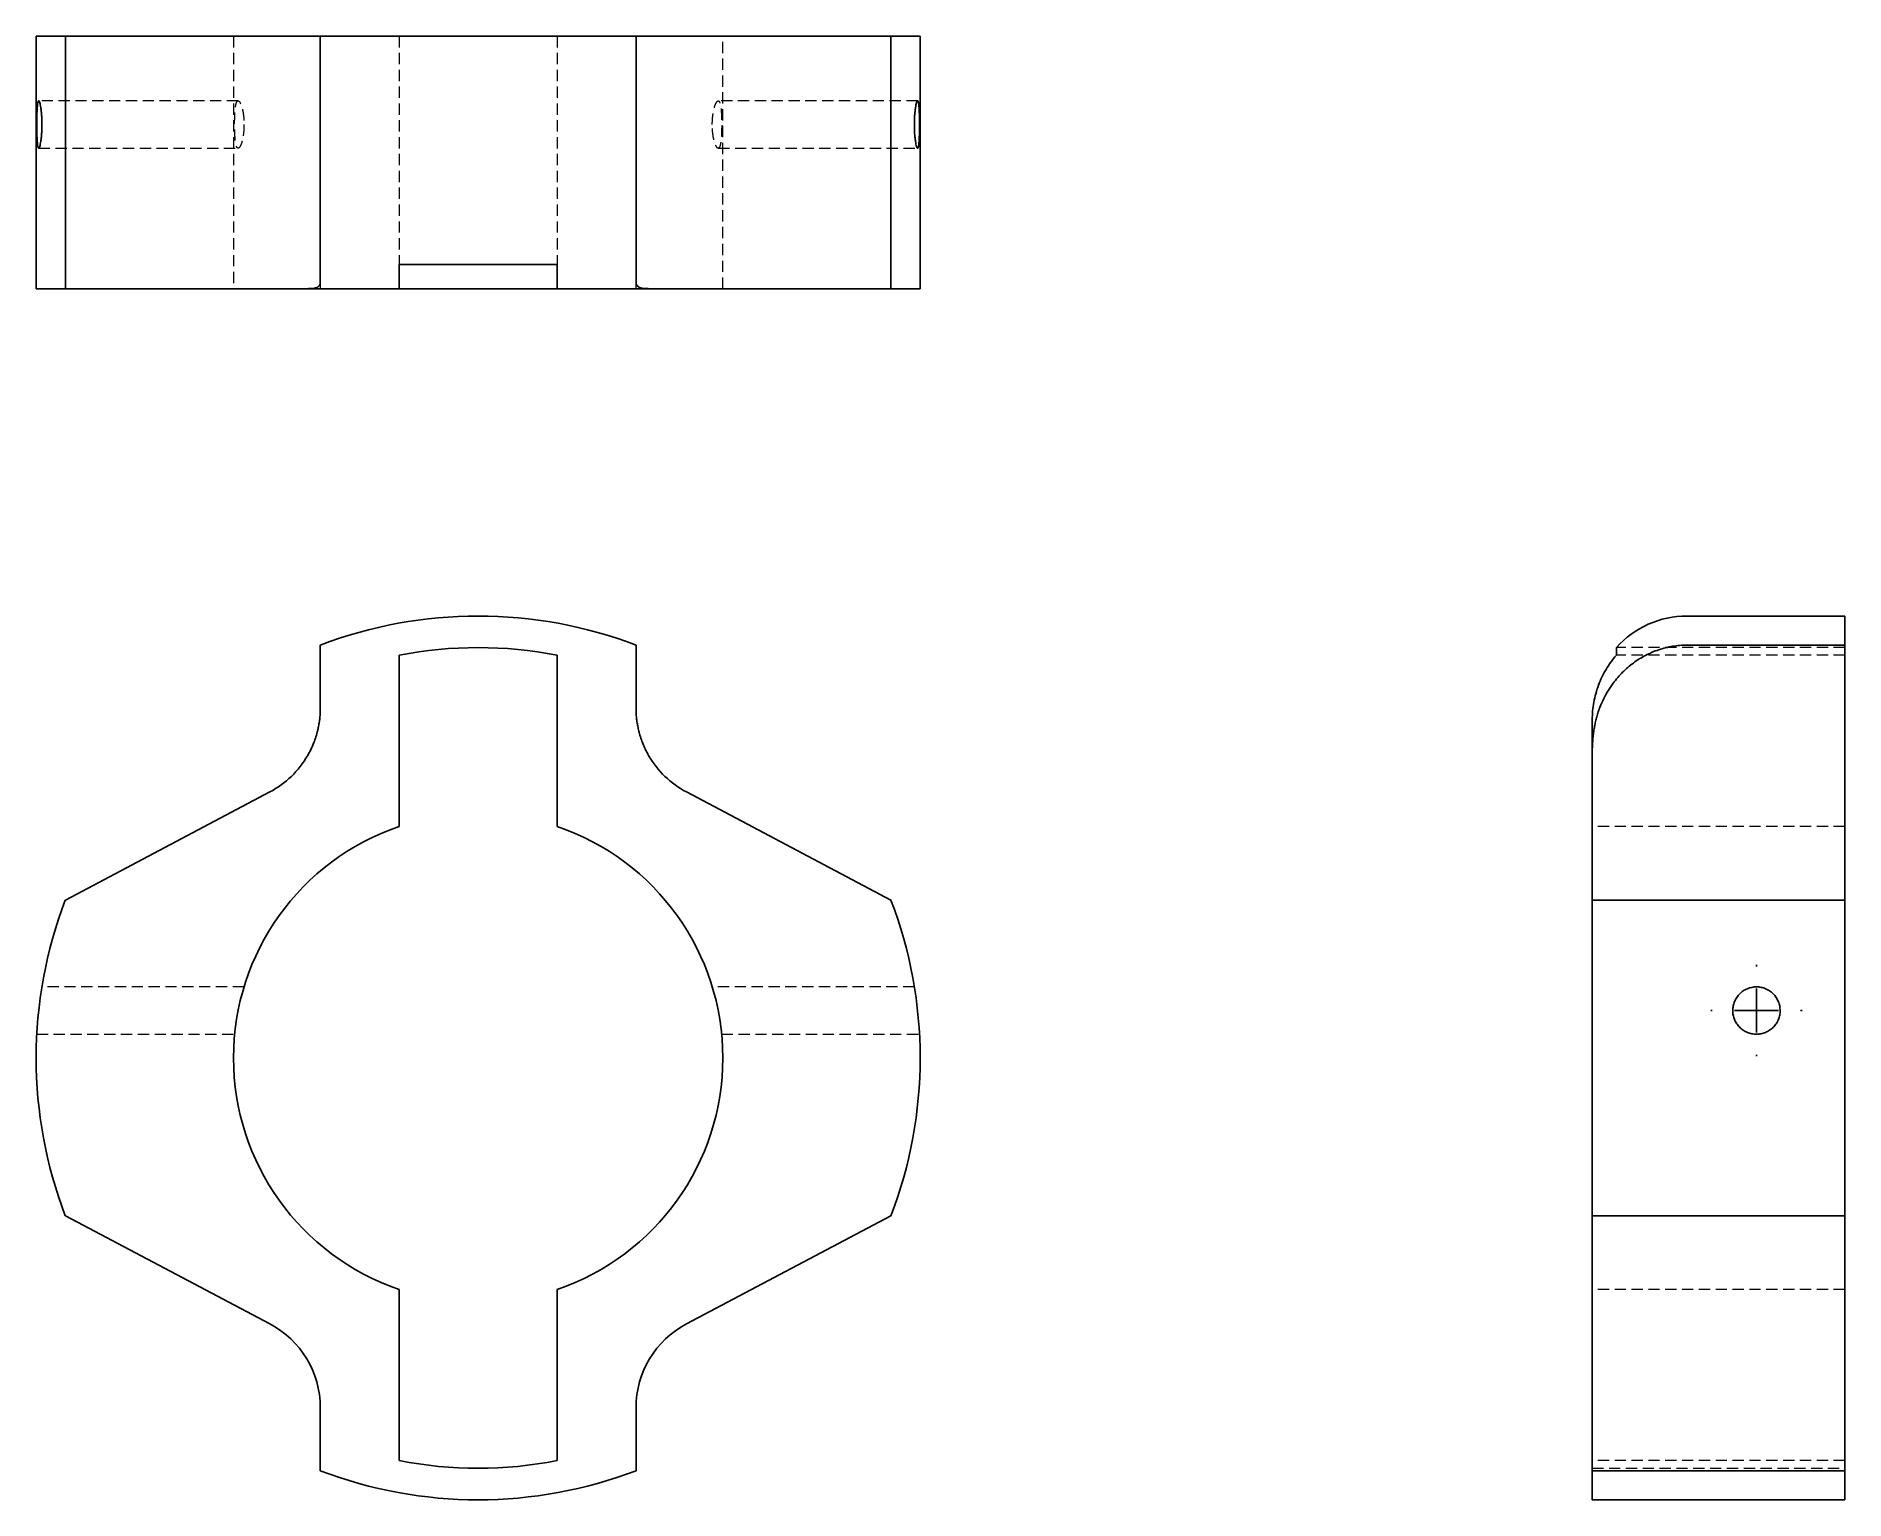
# Model space of a CAD drawing. Header units: millimetres. Extents: x 33 to 238, y 7 to 173.
import ezdxf

# ---------------------------------------------------------------- set-up
doc = ezdxf.new("R2010")
doc.units = ezdxf.units.MM
doc.linetypes.add('HIDDEN', pattern=[1.905, 1.27, -0.635])
doc.layers.add('10', color=7, linetype='Continuous')

# ---------------------------------------------------------------- blocks, each defined once
blk = doc.blocks.new('SW_CENTERMARKSYMBOL_0')
at = {"layer": '10', "color": 0}
for p, q in [((0, 5), (0, 5.18)), ((0, 0), (0, 2.5)), ((-5, 0), (-5.18, 0)), ((0, 0), (-2.5, 0)), ((0, 0), (0, -2.5)), ((0, 0), (2.5, 0)), ((5, 0), (5.18, 0)), ((0, -5), (0, -5.18))]:
    blk.add_line(p, q, dxfattribs=at)

msp = doc.modelspace()

# ---------------------------------------------------------------- linework, layer by layer
at = {"color": 7, "linetype": 'Continuous', "lineweight": 25}
for p, q in [((33, 172.61), (33, 144.03)), ((36.3, 172.61), (33, 172.61)), ((36.3, 172.61), (36.3, 144.03)), ((36.3, 172.61), (59.44, 172.61)), ((65.14, 172.61), (59.44, 172.61)), ((65.14, 172.61), (65.14, 154.75)), ((100.86, 172.61), (65.14, 172.61)), ((100.86, 172.61), (100.86, 154.75)), ((106.56, 172.61), (100.86, 172.61)), ((129.7, 172.61), (106.56, 172.61)), ((129.7, 172.61), (129.7, 144.03)), ((133, 172.61), (129.7, 172.61)), ((133, 144.03), (133, 172.61)), ((74.07, 146.76), (91.93, 146.76)), ((36.3, 144.03), (33, 144.03)), ((59.44, 144.03), (36.3, 144.03)), ((59.44, 144.03), (63.72, 144.03)), ((63.72, 144.03), (74.07, 144.03)), ((91.93, 144.03), (74.07, 144.03)), ((91.93, 144.03), (102.28, 144.03)), ((102.28, 144.03), (106.56, 144.03)), ((129.7, 144.03), (106.56, 144.03)), ((133, 144.03), (129.7, 144.03)), ((237.61, 107), (219.75, 107)), ((237.61, 103.7), (237.61, 107)), ((211.76, 103.43), (211.76, 102.56)), ((237.61, 103.7), (219.75, 103.7)), ((237.61, 96.56), (237.61, 103.7)), ((237.61, 87.09), (237.61, 96.56)), ((74.07, 83.2), (74.07, 95.26)), ((91.93, 95.26), (91.93, 83.2)), ((209.03, 95.26), (209.03, 91.23)), ((209.03, 91.23), (209.03, 87.09)), ((59.44, 87.09), (36.3, 74.86)), ((129.7, 74.86), (106.56, 87.09)), ((209.03, 74.86), (209.03, 87.09)), ((237.61, 74.86), (237.61, 87.09)), ((209.03, 39.14), (209.03, 74.86)), ((237.61, 74.86), (209.03, 74.86)), ((237.61, 39.14), (237.61, 74.86)), ((36.3, 39.14), (59.44, 26.91)), ((106.56, 26.91), (129.7, 39.14)), ((237.61, 39.14), (209.03, 39.14)), ((209.03, 26.91), (209.03, 39.14)), ((237.61, 39.14), (237.61, 26.91)), ((74.07, 11.44), (74.07, 30.8)), ((91.93, 30.8), (91.93, 11.44)), ((209.03, 26.91), (209.03, 17.44)), ((237.61, 17.44), (237.61, 26.91)), ((65.14, 17.44), (65.14, 10.3)), ((100.86, 10.3), (100.86, 17.44)), ((209.03, 10.3), (209.03, 17.44)), ((237.61, 17.44), (237.61, 10.3)), ((237.61, 10.3), (209.03, 10.3)), ((209.03, 7), (209.03, 10.3)), ((237.61, 7), (237.61, 10.3)), ((209.03, 7), (237.61, 7))]:
    msp.add_line(p, q, dxfattribs=at)
at = {"color": 7, "linetype": 'HIDDEN', "lineweight": 18}
for p, q in [((55.32, 172.61), (55.32, 144.03)), ((74.07, 172.61), (74.07, 146.76)), ((91.93, 172.61), (91.93, 146.76)), ((110.68, 144.03), (110.68, 172.61)), ((55.85, 165.28), (33.29, 165.28)), ((132.71, 165.28), (110.15, 165.28)), ((33.29, 159.93), (55.84, 159.93)), ((110.16, 159.93), (132.71, 159.93)), ((65.14, 144.8), (65.14, 144.03)), ((100.86, 144.03), (100.86, 144.8)), ((237.61, 103.43), (211.76, 103.43)), ((237.61, 102.56), (211.76, 102.56)), ((237.61, 83.2), (209.03, 83.2)), ((56.51, 65.04), (33.65, 65.04)), ((132.35, 65.04), (109.49, 65.04)), ((33.07, 59.68), (55.45, 59.68)), ((110.55, 59.68), (132.93, 59.68)), ((237.61, 30.8), (209.03, 30.8)), ((237.61, 11.44), (209.03, 11.44)), ((209.03, 10.57), (237.61, 10.57))]:
    msp.add_line(p, q, dxfattribs=at)
at = {"color": 7, "linetype": 'Continuous', "lineweight": 25}
for centre, radius, start, end in [((83, 57), 50, 69.0752, 110.9248), ((219.75, 96.29), 10.71, 90, 138.1897), ((83, 57), 46.43, 78.9125, 101.0875), ((54.43, 96.56), 10.71, 297.8688, 330.1373), ((111.57, 96.56), 10.71, 209.8627, 242.1312), ((83, 57), 27.68, 108.8191, 251.1809), ((83, 57), 27.68, 288.8191, 71.1809), ((83, 57), 50, 159.0752, 200.9248), ((83, 57), 50, 339.0752, 20.9248), ((54.43, 17.44), 10.71, 0, 62.1312), ((111.57, 17.44), 10.71, 117.8688, 180), ((83, 57), 50, 249.0752, 290.9248), ((83, 57), 46.43, 258.9125, 281.0875)]:
    msp.add_arc(centre, radius, start, end, dxfattribs=at)
for points, knots in [([(33.65, 162.61), (33.65, 162.43), (33.65, 162.25), (33.64, 161.91), (33.63, 161.74), (33.61, 161.42), (33.59, 161.26), (33.56, 160.97), (33.55, 160.83), (33.51, 160.59), (33.49, 160.48), (33.45, 160.28), (33.43, 160.2), (33.37, 160), (33.33, 159.93), (33.27, 159.93), (33.25, 159.94), (33.22, 160.01), (33.2, 160.06), (33.17, 160.2), (33.16, 160.28), (33.14, 160.47), (33.13, 160.59), (33.11, 160.83), (33.1, 160.97), (33.09, 161.26), (33.09, 161.42), (33.08, 161.74), (33.08, 161.91), (33.07, 162.26), (33.07, 162.43), (33.07, 162.78), (33.07, 162.96), (33.08, 163.3), (33.08, 163.47), (33.09, 163.8), (33.09, 163.95), (33.1, 164.24), (33.11, 164.38), (33.13, 164.63), (33.14, 164.74), (33.16, 164.93), (33.17, 165.02), (33.2, 165.15), (33.22, 165.2), (33.25, 165.27), (33.27, 165.29), (33.31, 165.28), (33.33, 165.27), (33.37, 165.2), (33.39, 165.15), (33.43, 165.01), (33.45, 164.93), (33.49, 164.74), (33.51, 164.63), (33.55, 164.38), (33.56, 164.24), (33.59, 163.95), (33.61, 163.8), (33.63, 163.47), (33.64, 163.3), (33.65, 162.96), (33.65, 162.78), (33.65, 162.61)], [0, 0, 0, 0, 0.03125, 0.03125, 0.0625, 0.0625, 0.09375, 0.09375, 0.125, 0.125, 0.15625, 0.15625, 0.1875, 0.1875, 0.25, 0.25, 0.28125, 0.28125, 0.3125, 0.3125, 0.34375, 0.34375, 0.375, 0.375, 0.40625, 0.40625, 0.4375, 0.4375, 0.46875, 0.46875, 0.5, 0.5, 0.53125, 0.53125, 0.5625, 0.5625, 0.59375, 0.59375, 0.625, 0.625, 0.65625, 0.65625, 0.6875, 0.6875, 0.71875, 0.71875, 0.75, 0.75, 0.78125, 0.78125, 0.8125, 0.8125, 0.84375, 0.84375, 0.875, 0.875, 0.90625, 0.90625, 0.9375, 0.9375, 0.96875, 0.96875, 1, 1, 1, 1]), ([(132.35, 162.61), (132.35, 162.78), (132.35, 162.96), (132.36, 163.3), (132.37, 163.47), (132.39, 163.8), (132.41, 163.95), (132.44, 164.24), (132.45, 164.38), (132.49, 164.63), (132.51, 164.74), (132.55, 164.93), (132.57, 165.01), (132.61, 165.15), (132.63, 165.2), (132.67, 165.27), (132.69, 165.28), (132.73, 165.29), (132.75, 165.27), (132.78, 165.2), (132.8, 165.15), (132.83, 165.02), (132.84, 164.93), (132.86, 164.74), (132.87, 164.63), (132.89, 164.38), (132.9, 164.24), (132.91, 163.95), (132.91, 163.8), (132.92, 163.47), (132.92, 163.3), (132.93, 162.96), (132.93, 162.78), (132.93, 162.43), (132.93, 162.26), (132.92, 161.91), (132.92, 161.74), (132.91, 161.42), (132.91, 161.26), (132.9, 160.97), (132.89, 160.83), (132.87, 160.59), (132.86, 160.47), (132.84, 160.28), (132.83, 160.2), (132.8, 160.06), (132.78, 160.01), (132.75, 159.94), (132.73, 159.93), (132.69, 159.93), (132.67, 159.95), (132.63, 160.01), (132.61, 160.06), (132.57, 160.2), (132.55, 160.28), (132.51, 160.47), (132.49, 160.59), (132.45, 160.83), (132.44, 160.97), (132.41, 161.26), (132.39, 161.42), (132.36, 161.9), (132.35, 162.25), (132.35, 162.61)], [0, 0, 0, 0, 0.03125, 0.03125, 0.0625, 0.0625, 0.09375, 0.09375, 0.125, 0.125, 0.15625, 0.15625, 0.1875, 0.1875, 0.21875, 0.21875, 0.25, 0.25, 0.28125, 0.28125, 0.3125, 0.3125, 0.34375, 0.34375, 0.375, 0.375, 0.40625, 0.40625, 0.4375, 0.4375, 0.46875, 0.46875, 0.5, 0.5, 0.53125, 0.53125, 0.5625, 0.5625, 0.59375, 0.59375, 0.625, 0.625, 0.65625, 0.65625, 0.6875, 0.6875, 0.71875, 0.71875, 0.75, 0.75, 0.78125, 0.78125, 0.8125, 0.8125, 0.84375, 0.84375, 0.875, 0.875, 0.90625, 0.90625, 0.9375, 0.9375, 1, 1, 1, 1]), ([(65.14, 154.75), (65.14, 153.66), (65.14, 152.6), (65.14, 151.31), (65.14, 151.05), (65.14, 150.55), (65.14, 150.31), (65.14, 149.6), (65.14, 149.14), (65.14, 148.48), (65.14, 148.27), (65.14, 147.86), (65.14, 147.66), (65.14, 147.09), (65.14, 146.74), (65.14, 146.09), (65.14, 145.8), (65.14, 145.28), (65.14, 145.05), (65.14, 144.86)], [0, 0, 0, 0, 0.25, 0.25, 0.3125, 0.3125, 0.375, 0.375, 0.5, 0.5, 0.5625, 0.5625, 0.625, 0.625, 0.75, 0.75, 0.875, 0.875, 1, 1, 1, 1]), ([(100.86, 144.86), (100.86, 145.25), (100.86, 145.76), (100.86, 146.73), (100.86, 147.09), (100.86, 147.85), (100.86, 148.25), (100.86, 148.9), (100.86, 149.13), (100.86, 149.58), (100.86, 149.82), (100.86, 150.54), (100.86, 151.04), (100.86, 152.06), (100.86, 152.58), (100.86, 153.66), (100.86, 154.2), (100.86, 154.75)], [0, 0, 0, 0, 0.25, 0.25, 0.375, 0.375, 0.5, 0.5, 0.5625, 0.5625, 0.625, 0.625, 0.75, 0.75, 0.875, 0.875, 1, 1, 1, 1]), ([(74.07, 144.03), (74.07, 144.03), (74.07, 144.09), (74.07, 144.27), (74.07, 144.34), (74.07, 144.52), (74.07, 144.62), (74.07, 144.97), (74.07, 145.25), (74.07, 145.76), (74.07, 145.94), (74.07, 146.33), (74.07, 146.54), (74.07, 146.76)], [0, 0, 0, 0, 0.25, 0.25, 0.375, 0.375, 0.5, 0.5, 0.75, 0.75, 0.875, 0.875, 1, 1, 1, 1]), ([(91.93, 146.76), (91.93, 146.32), (91.93, 145.93), (91.93, 145.43), (91.93, 145.27), (91.93, 144.98), (91.93, 144.85), (91.93, 144.5), (91.93, 144.33), (91.93, 144.15), (91.93, 144.11), (91.93, 144.05), (91.93, 144.03), (91.93, 144.03)], [0, 0, 0, 0, 0.25, 0.25, 0.375, 0.375, 0.5, 0.5, 0.75, 0.75, 0.875, 0.875, 1, 1, 1, 1]), ([(65.14, 144.86), (65.14, 144.83), (65.14, 144.76), (65.13, 144.67), (65.11, 144.58), (65.09, 144.51), (65.06, 144.44), (65.02, 144.38), (64.97, 144.32), (64.92, 144.27), (64.86, 144.23), (64.76, 144.17), (64.6, 144.11), (64.38, 144.07), (64.16, 144.05), (63.95, 144.04), (63.8, 144.04), (63.72, 144.03)], [0, 0, 0, 0, 0.051368, 0.102301, 0.152841, 0.203033, 0.252918, 0.302539, 0.351939, 0.401162, 0.450251, 0.499249, 0.624288, 0.748957, 0.832748, 0.916347, 1, 1, 1, 1]), ([(102.28, 144.03), (102.23, 144.04), (102.14, 144.04), (102.01, 144.04), (101.88, 144.04), (101.77, 144.05), (101.6, 144.07), (101.4, 144.11), (101.21, 144.18), (101.08, 144.27), (100.98, 144.37), (100.91, 144.51), (100.87, 144.66), (100.86, 144.79), (100.86, 144.86)], [0, 0, 0, 0, 0.0501758, 0.1002972, 0.1504174, 0.2005891, 0.2508644, 0.3759153, 0.5013611, 0.59933, 0.697835, 0.79722, 0.897828, 1, 1, 1, 1]), ([(65.14, 103.7), (65.14, 103.7), (65.14, 103.53), (65.14, 103.1), (65.14, 103), (65.14, 102.79), (65.14, 102.67), (65.14, 102.3), (65.14, 102.02), (65.14, 101.53), (65.14, 101.36), (65.14, 101.01), (65.14, 100.83), (65.14, 100.25), (65.14, 99.85), (65.14, 98.98), (65.14, 98.52), (65.14, 97.57), (65.14, 97.07), (65.14, 96.56)], [0, 0, 0, 0, 0.25, 0.25, 0.3125, 0.3125, 0.375, 0.375, 0.5, 0.5, 0.5625, 0.5625, 0.625, 0.625, 0.75, 0.75, 0.875, 0.875, 1, 1, 1, 1]), ([(74.07, 95.26), (74.07, 95.93), (74.07, 96.59), (74.07, 97.56), (74.07, 97.89), (74.07, 98.53), (74.07, 98.85), (74.07, 99.78), (74.07, 100.38), (74.07, 101.23), (74.07, 101.51), (74.07, 102.05), (74.07, 102.31), (74.07, 102.56)], [0, 0, 0, 0, 0.25, 0.25, 0.375, 0.375, 0.5, 0.5, 0.75, 0.75, 0.875, 0.875, 1, 1, 1, 1]), ([(91.93, 102.56), (91.93, 102.06), (91.93, 101.52), (91.93, 100.67), (91.93, 100.38), (91.93, 99.78), (91.93, 99.47), (91.93, 98.53), (91.93, 97.9), (91.93, 96.92), (91.93, 96.59), (91.93, 95.93), (91.93, 95.59), (91.93, 95.26)], [0, 0, 0, 0, 0.25, 0.25, 0.375, 0.375, 0.5, 0.5, 0.75, 0.75, 0.875, 0.875, 1, 1, 1, 1]), ([(100.86, 96.56), (100.86, 97.58), (100.86, 98.53), (100.86, 99.83), (100.86, 100.25), (100.86, 101.01), (100.86, 101.36), (100.86, 101.84), (100.86, 102), (100.86, 102.28), (100.86, 102.42), (100.86, 102.8), (100.86, 103.01), (100.86, 103.35), (100.86, 103.48), (100.86, 103.66), (100.86, 103.7), (100.86, 103.7)], [0, 0, 0, 0, 0.25, 0.25, 0.375, 0.375, 0.5, 0.5, 0.5625, 0.5625, 0.625, 0.625, 0.75, 0.75, 0.875, 0.875, 1, 1, 1, 1]), ([(211.76, 102.56), (211.32, 102.06), (210.93, 101.52), (210.43, 100.67), (210.27, 100.38), (209.98, 99.78), (209.85, 99.47), (209.5, 98.53), (209.33, 97.9), (209.15, 96.92), (209.11, 96.59), (209.05, 95.93), (209.03, 95.59), (209.03, 95.26)], [0, 0, 0, 0, 0.25, 0.25, 0.375, 0.375, 0.5, 0.5, 0.75, 0.75, 0.875, 0.875, 1, 1, 1, 1]), ([(209.86, 96.56), (210.25, 97.58), (210.76, 98.53), (211.73, 99.83), (212.09, 100.25), (212.85, 101.01), (213.25, 101.36), (213.9, 101.84), (214.13, 102), (214.58, 102.28), (214.82, 102.42), (215.54, 102.8), (216.04, 103.01), (217.06, 103.35), (217.58, 103.48), (218.66, 103.66), (219.2, 103.7), (219.75, 103.7)], [0, 0, 0, 0, 0.25, 0.25, 0.375, 0.375, 0.5, 0.5, 0.5625, 0.5625, 0.625, 0.625, 0.75, 0.75, 0.875, 0.875, 1, 1, 1, 1]), ([(65.14, 96.56), (65.14, 96.47), (65.14, 96.29), (65.13, 96.02), (65.11, 95.74), (65.09, 95.47), (65.06, 95.2), (65.02, 94.92), (64.97, 94.65), (64.92, 94.38), (64.86, 94.11), (64.76, 93.71), (64.6, 93.17), (64.38, 92.58), (64.16, 92.07), (63.95, 91.64), (63.8, 91.37), (63.72, 91.23)], [0, 0, 0, 0, 0.051368, 0.102301, 0.152841, 0.203033, 0.252918, 0.302539, 0.351939, 0.401162, 0.450251, 0.499249, 0.624288, 0.748957, 0.832748, 0.916347, 1, 1, 1, 1]), ([(102.28, 91.23), (102.23, 91.31), (102.14, 91.48), (102.01, 91.73), (101.88, 91.99), (101.77, 92.24), (101.6, 92.64), (101.4, 93.17), (101.21, 93.8), (101.08, 94.39), (100.98, 94.93), (100.91, 95.47), (100.87, 96.02), (100.86, 96.38), (100.86, 96.56)], [0, 0, 0, 0, 0.0501758, 0.1002972, 0.1504174, 0.2005891, 0.2508644, 0.3759153, 0.5013611, 0.59933, 0.697835, 0.79722, 0.897828, 1, 1, 1, 1]), ([(209.03, 91.23), (209.04, 91.31), (209.04, 91.48), (209.04, 91.73), (209.04, 91.99), (209.05, 92.24), (209.07, 92.64), (209.11, 93.17), (209.18, 93.8), (209.27, 94.39), (209.37, 94.93), (209.51, 95.47), (209.66, 96.02), (209.79, 96.38), (209.86, 96.56)], [0, 0, 0, 0, 0.0501758, 0.1002972, 0.1504174, 0.2005891, 0.2508644, 0.3759153, 0.5013611, 0.59933, 0.697835, 0.79722, 0.897828, 1, 1, 1, 1]), ([(227.61, 65.04), (227.78, 65.04), (227.96, 65.02), (228.3, 64.95), (228.47, 64.9), (228.8, 64.76), (228.95, 64.68), (229.24, 64.49), (229.38, 64.37), (229.63, 64.13), (229.74, 63.99), (229.93, 63.7), (230.01, 63.54), (230.15, 63.22), (230.2, 63.05), (230.27, 62.71), (230.28, 62.54), (230.29, 62.19), (230.27, 62.01), (230.2, 61.67), (230.15, 61.5), (230.02, 61.18), (229.93, 61.02), (229.74, 60.73), (229.63, 60.59), (229.38, 60.34), (229.24, 60.23), (228.95, 60.04), (228.8, 59.95), (228.47, 59.82), (228.3, 59.77), (227.96, 59.7), (227.78, 59.68), (227.43, 59.68), (227.26, 59.7), (226.91, 59.76), (226.74, 59.82), (226.42, 59.95), (226.26, 60.03), (225.97, 60.23), (225.83, 60.34), (225.59, 60.59), (225.47, 60.73), (225.28, 61.02), (225.2, 61.17), (225.06, 61.5), (225.01, 61.67), (224.94, 62.01), (224.93, 62.18), (224.93, 62.54), (224.95, 62.71), (225.01, 63.05), (225.06, 63.22), (225.2, 63.54), (225.28, 63.7), (225.47, 63.99), (225.59, 64.12), (225.83, 64.37), (225.97, 64.48), (226.26, 64.68), (226.42, 64.76), (226.9, 64.96), (227.25, 65.04), (227.61, 65.04)], [0, 0, 0, 0, 0.03125, 0.03125, 0.0625, 0.0625, 0.09375, 0.09375, 0.125, 0.125, 0.15625, 0.15625, 0.1875, 0.1875, 0.21875, 0.21875, 0.25, 0.25, 0.28125, 0.28125, 0.3125, 0.3125, 0.34375, 0.34375, 0.375, 0.375, 0.40625, 0.40625, 0.4375, 0.4375, 0.46875, 0.46875, 0.5, 0.5, 0.53125, 0.53125, 0.5625, 0.5625, 0.59375, 0.59375, 0.625, 0.625, 0.65625, 0.65625, 0.6875, 0.6875, 0.71875, 0.71875, 0.75, 0.75, 0.78125, 0.78125, 0.8125, 0.8125, 0.84375, 0.84375, 0.875, 0.875, 0.90625, 0.90625, 0.9375, 0.9375, 1, 1, 1, 1])]:
    msp.add_open_spline(points, degree=3, knots=knots, dxfattribs=at)
at = {"color": 7, "linetype": 'HIDDEN', "lineweight": 18}
for points, knots in [([(56.51, 162.61), (56.51, 162.79), (56.51, 162.96), (56.49, 163.31), (56.47, 163.48), (56.43, 163.8), (56.41, 163.96), (56.35, 164.25), (56.32, 164.38), (56.22, 164.75), (56.14, 164.95), (56.03, 165.15), (55.99, 165.2), (55.92, 165.27), (55.88, 165.28), (55.81, 165.29), (55.78, 165.27), (55.72, 165.2), (55.69, 165.16), (55.64, 165.02), (55.62, 164.94), (55.57, 164.75), (55.56, 164.64), (55.52, 164.39), (55.51, 164.25), (55.49, 163.96), (55.48, 163.8), (55.47, 163.48), (55.46, 163.31), (55.45, 162.96), (55.45, 162.78), (55.45, 162.43), (55.45, 162.25), (55.46, 161.91), (55.47, 161.73), (55.48, 161.41), (55.49, 161.25), (55.51, 160.96), (55.52, 160.82), (55.56, 160.58), (55.57, 160.46), (55.62, 160.27), (55.64, 160.19), (55.69, 160.06), (55.72, 160.01), (55.78, 159.94), (55.81, 159.93), (55.88, 159.93), (55.92, 159.95), (55.99, 160.02), (56.03, 160.07), (56.11, 160.2), (56.14, 160.28), (56.22, 160.47), (56.25, 160.58), (56.32, 160.83), (56.35, 160.96), (56.41, 161.25), (56.43, 161.41), (56.49, 161.89), (56.51, 162.25), (56.51, 162.61)], [0, 0, 0, 0, 0.03125, 0.03125, 0.0625, 0.0625, 0.09375, 0.09375, 0.125, 0.125, 0.1875, 0.1875, 0.21875, 0.21875, 0.25, 0.25, 0.28125, 0.28125, 0.3125, 0.3125, 0.34375, 0.34375, 0.375, 0.375, 0.40625, 0.40625, 0.4375, 0.4375, 0.46875, 0.46875, 0.5, 0.5, 0.53125, 0.53125, 0.5625, 0.5625, 0.59375, 0.59375, 0.625, 0.625, 0.65625, 0.65625, 0.6875, 0.6875, 0.71875, 0.71875, 0.75, 0.75, 0.78125, 0.78125, 0.8125, 0.8125, 0.84375, 0.84375, 0.875, 0.875, 0.90625, 0.90625, 0.9375, 0.9375, 1, 1, 1, 1]), ([(109.49, 162.61), (109.49, 162.43), (109.49, 162.25), (109.51, 161.91), (109.53, 161.74), (109.57, 161.41), (109.59, 161.26), (109.65, 160.97), (109.68, 160.83), (109.78, 160.46), (109.86, 160.27), (109.97, 160.07), (110.01, 160.02), (110.08, 159.95), (110.12, 159.93), (110.19, 159.93), (110.22, 159.94), (110.28, 160.01), (110.31, 160.06), (110.36, 160.19), (110.38, 160.27), (110.43, 160.46), (110.44, 160.58), (110.48, 160.82), (110.49, 160.96), (110.51, 161.25), (110.52, 161.41), (110.53, 161.74), (110.54, 161.91), (110.55, 162.26), (110.55, 162.43), (110.55, 162.78), (110.55, 162.96), (110.54, 163.31), (110.53, 163.48), (110.52, 163.81), (110.51, 163.96), (110.49, 164.25), (110.48, 164.39), (110.44, 164.64), (110.42, 164.75), (110.38, 164.94), (110.36, 165.02), (110.31, 165.16), (110.28, 165.2), (110.22, 165.27), (110.19, 165.29), (110.08, 165.28), (110.01, 165.21), (109.89, 165.01), (109.86, 164.93), (109.78, 164.74), (109.75, 164.63), (109.68, 164.38), (109.65, 164.25), (109.59, 163.96), (109.57, 163.8), (109.53, 163.48), (109.51, 163.31), (109.49, 162.96), (109.49, 162.79), (109.49, 162.61)], [0, 0, 0, 0, 0.03125, 0.03125, 0.0625, 0.0625, 0.09375, 0.09375, 0.125, 0.125, 0.1875, 0.1875, 0.21875, 0.21875, 0.25, 0.25, 0.28125, 0.28125, 0.3125, 0.3125, 0.34375, 0.34375, 0.375, 0.375, 0.40625, 0.40625, 0.4375, 0.4375, 0.46875, 0.46875, 0.5, 0.5, 0.53125, 0.53125, 0.5625, 0.5625, 0.59375, 0.59375, 0.625, 0.625, 0.65625, 0.65625, 0.6875, 0.6875, 0.71875, 0.71875, 0.75, 0.75, 0.8125, 0.8125, 0.84375, 0.84375, 0.875, 0.875, 0.90625, 0.90625, 0.9375, 0.9375, 0.96875, 0.96875, 1, 1, 1, 1])]:
    msp.add_open_spline(points, degree=3, knots=knots, dxfattribs=at)

# ---------------------------------------------------------------- block references
at = {"layer": '10'}
msp.add_blockref('SW_CENTERMARKSYMBOL_0', (227.61, 62.36), dxfattribs=at)

doc.saveas('drawing.dxf')
